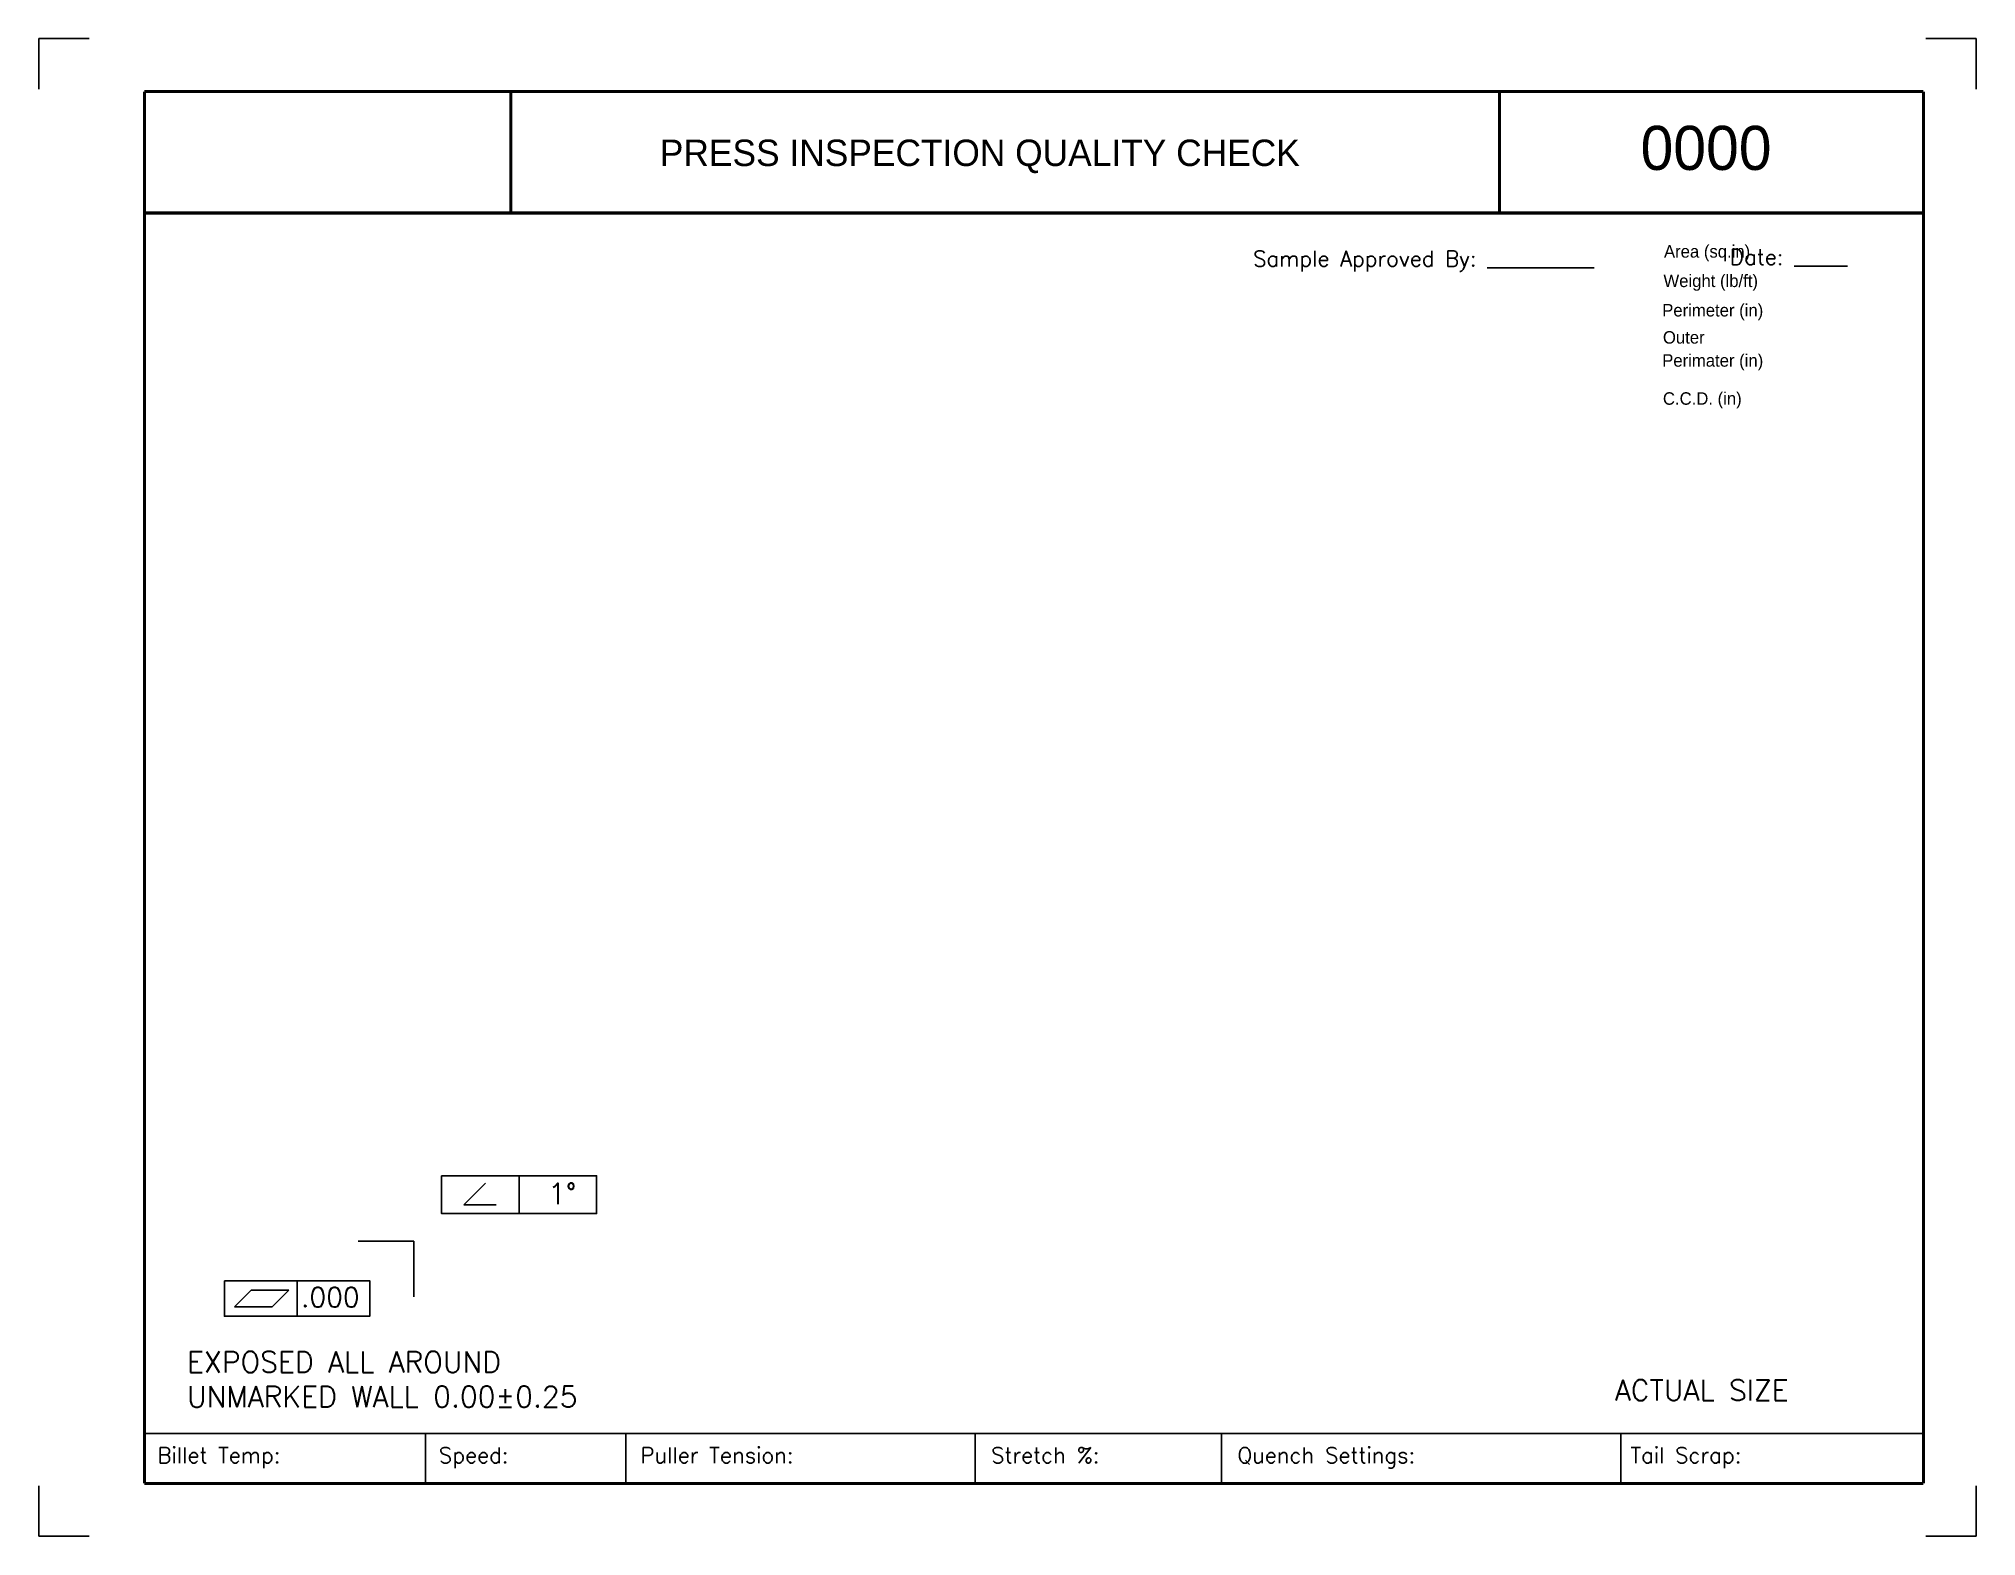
# Paper-space layout 'Layout1' of a CAD drawing. Extents: x -9 to 271, y -4 to 212.
import ezdxf

# ---------------------------------------------------------------- set-up
doc = ezdxf.new("R2010")
doc.units = 0
doc.header["$LTSCALE"] = 0.25
doc.layers.get('0').update_dxf_attribs({"linetype": 'CONTINUOUS'})
doc.layers.add('DIM', color=1, linetype='CONTINUOUS')
doc.layers.add('TITLE_BLOCK__8_5X11__SQ_MM', color=140, linetype='CONTINUOUS')
doc.styles.add('INCH', font='romans.shx', dxfattribs={"height": 0.75})
doc.styles.add('TITLE_BLOCK__8_5X11__SQ_MM', font='txt')

# ---------------------------------------------------------------- blocks, each defined once
blk = doc.blocks.new('*U163')
at = {"layer": 'TITLE_BLOCK__8_5X11__SQ_MM', "style": 'TITLE_BLOCK__8_5X11__SQ_MM'}
blk.add_text('PRESS INSPECTION QUALITY CHECK', height=0.15, dxfattribs=at).set_placement((-7.174, -0.423))
blk = doc.blocks.new('*U164')
at = {"layer": 'TITLE_BLOCK__8_5X11__SQ_MM', "style": 'TITLE_BLOCK__8_5X11__SQ_MM'}
blk.add_text('Area (sq.in)', height=0.07082, dxfattribs=at).set_placement((-1.473, -0.943))
blk = doc.blocks.new('*U165')
at = {"layer": 'TITLE_BLOCK__8_5X11__SQ_MM', "style": 'TITLE_BLOCK__8_5X11__SQ_MM'}
blk.add_text('Weight (lb/ft)', height=0.07082, dxfattribs=at).set_placement((-1.476, -1.11))
blk = doc.blocks.new('*U166')
at = {"layer": 'TITLE_BLOCK__8_5X11__SQ_MM', "style": 'TITLE_BLOCK__8_5X11__SQ_MM'}
blk.add_text('Perimeter (in)', height=0.07082, dxfattribs=at).set_placement((-1.483, -1.277))
blk = doc.blocks.new('*U167')
at = {"layer": 'TITLE_BLOCK__8_5X11__SQ_MM', "style": 'TITLE_BLOCK__8_5X11__SQ_MM'}
for s, height, p in [('Outer', 0.0708, (-1.479, -1.431)), ('Perimater (in)', 0.07082, (-1.483, -1.562))]:
    blk.add_text(s, height=height, dxfattribs=at).set_placement(p)
blk = doc.blocks.new('*U168')
at = {"layer": 'TITLE_BLOCK__8_5X11__SQ_MM', "style": 'TITLE_BLOCK__8_5X11__SQ_MM'}
blk.add_text('C.C.D. (in)', height=0.07082, dxfattribs=at).set_placement((-1.479, -1.778))
blk = doc.blocks.new('*U169')
at = {"layer": 'TITLE_BLOCK__8_5X11__SQ_MM', "style": 'TITLE_BLOCK__8_5X11__SQ_MM'}
blk.add_text('0000', height=0.25, dxfattribs=at).set_placement((-1.606, -0.445))
blk = doc.blocks.new('*U162')
at = {"color": 8}
for p, q in [((-10.7, 0.3), (-10.7, 0.013)), ((-10.414, 0.3), (-10.7, 0.3)), ((0.014, 0.3), (0.3, 0.3)), ((0.3, 0.3), (0.3, 0.013)), ((-10.7, -8.201), (-10.7, -7.914)), ((0.3, -8.201), (0.3, -7.914)), ((-10.414, -8.201), (-10.7, -8.201)), ((0.014, -8.201), (0.3, -8.201))]:
    blk.add_line(p, q, dxfattribs=at)
at = {"color": 22}
blk.add_line((-2.407, 0), (-2.407, -0.69), dxfattribs=at)
at = {"color": 22, "const_width": 0.018}
for points in [[(-10.1, 0), (-10.1, -7.901)], [(0, 0), (-10.1, 0)], [(-8.02, -0.69), (-8.02, 0)], [(-2.407, -0.69), (-2.407, 0)], [(0, -7.901), (0, 0)], [(0, -0.69), (-10.1, -0.69)], [(-10.1, -7.901), (0, -7.901)]]:
    blk.add_lwpolyline(points, dxfattribs=at)
at = {"color": 3}
for name in ['*U169', '*U163', '*U164', '*U165', '*U166', '*U167', '*U168']:
    blk.add_blockref(name, (0, 0), dxfattribs=at)
blk = doc.blocks.new('*U238')
at = {"layer": 'DIM', "style": 'INCH'}
blk.add_text('ACTUAL SIZE', height=3, dxfattribs=at).set_placement((218.71, 15.32))
blk = doc.blocks.new('*U239')
at = {"layer": 'DIM', "style": 'INCH'}
for s, p in [('EXPOSED ALL AROUND', (12.82, 19.4)), ('UNMARKED WALL 0.00±0.25', (12.82, 14.4))]:
    blk.add_text(s, height=3, dxfattribs=at).set_placement(p)
blk = doc.blocks.new('FLATNESS')
at = {"color": 4}
for p, q in [((1.031, -0.355), (0.391, -0.995)), ((1.031, -0.355), (2.469, -0.355)), ((2.469, -0.355), (1.828, -0.995)), ((0.391, -0.995), (1.828, -0.995))]:
    blk.add_line(p, q, dxfattribs=at)
at = {"layer": 'DIM'}
blk.add_line((2.795, 0), (2.795, -1.361), dxfattribs=at)
blk.add_lwpolyline([(0, 0), (5.589, 0), (5.589, -1.361), (0, -1.361)], close=True, dxfattribs=at)
at = {"color": 5, "style": 'INCH', "flags": 4}
blk.add_attdef('0.00', (2.947, -1.007), '', height=0.75, dxfattribs=at)
blk = doc.blocks.new('*U172')
at = {"color": 5, "style": 'INCH'}
blk.add_text('1°', height=0.75, dxfattribs=at).set_placement((3.836, -1.017))
blk = doc.blocks.new('ANGULAR')
at = {"color": 4}
for p, q in [((1.581, -0.268), (0.806, -1.044)), ((0.806, -1.044), (1.969, -1.044))]:
    blk.add_line(p, q, dxfattribs=at)
at = {"layer": 'DIM'}
blk.add_line((2.795, 0), (2.795, -1.361), dxfattribs=at)
blk.add_lwpolyline([(0, 0), (5.589, 0), (5.589, -1.361), (0, -1.361)], close=True, dxfattribs=at)
at = {"color": 3}
blk.add_blockref('*U172', (0, 0), dxfattribs=at)
blk = doc.blocks.new('*U349')
at = {"layer": 'DIM', "style": 'INCH'}
blk.add_text('Billet Temp:', height=2.25, dxfattribs=at).set_placement((8.54, 6.33))
blk = doc.blocks.new('*U350')
at = {"layer": 'DIM', "style": 'INCH'}
blk.add_text('Speed:', height=2.25, dxfattribs=at).set_placement((49.15, 6.33))
blk = doc.blocks.new('*U351')
at = {"layer": 'DIM', "style": 'INCH'}
blk.add_text('Puller Tension:', height=2.25, dxfattribs=at).set_placement((78.2, 6.33))
blk = doc.blocks.new('*U352')
at = {"layer": 'DIM', "style": 'INCH'}
blk.add_text('Quench Settings:', height=2.25, dxfattribs=at).set_placement((164.29, 6.33))
blk = doc.blocks.new('*U353')
at = {"layer": 'DIM', "style": 'INCH'}
blk.add_text('Tail Scrap:', height=2.25, dxfattribs=at).set_placement((220.96, 6.33))
blk = doc.blocks.new('*U354')
at = {"layer": 'DIM', "style": 'INCH'}
blk.add_text('Stretch %%%:', height=2.25, dxfattribs=at).set_placement((128.77, 6.33))
blk = doc.blocks.new('*U355')
at = {"layer": 'DIM', "style": 'INCH'}
blk.add_text('Sample Approved By: __________', height=2.25, dxfattribs=at).set_placement((166.57, 178.85))
blk = doc.blocks.new('*U356')
at = {"layer": 'DIM', "style": 'INCH'}
blk.add_text('Date: _____', height=2.25, dxfattribs=at).set_placement((235.32, 179.08))

psp = doc.layouts.get("Layout1")

# ---------------------------------------------------------------- linework, layer by layer
at = {"color": 1}
for p, q in [((263.22, 10.58), (6.69, 10.58)), ((47.2, 10.58), (47.2, 3.39)), ((76.12, 10.58), (76.12, 3.39)), ((126.48, 10.58), (126.48, 3.39)), ((161.99, 10.58), (161.99, 3.39)), ((219.57, 10.58), (219.57, 3.39))]:
    psp.add_line(p, q, dxfattribs=at)
at = {"layer": 'DIM'}
for q in [(37.52, 38.3), (45.52, 30.3)]:
    psp.add_line((45.52, 38.3), q, dxfattribs=at)

# ---------------------------------------------------------------- block references
at = {"color": 3}
for name in ['*U355', '*U356', '*U239', '*U238', '*U349', '*U350', '*U351', '*U354', '*U352', '*U353']:
    psp.add_blockref(name, (0, 0), dxfattribs=at)
at = {"layer": 'DIM'}
for name, p, xscale, yscale, zscale in [('*U162', (263.22, 204.07), 25.39999999999998, 25.39999999999998, 25.39999999999998), ('ANGULAR', (49.52, 47.74), 4, 4, 4)]:
    psp.add_blockref(name, p, dxfattribs=dict(at, xscale=xscale, yscale=yscale, zscale=zscale))
at = {"layer": 'DIM', "xscale": 3.75, "yscale": 3.75, "zscale": 3.75}
psp.add_blockref('FLATNESS', (18.22, 32.6), dxfattribs=at).add_auto_attribs({'0.00': '.000'})

doc.saveas('drawing.dxf')
